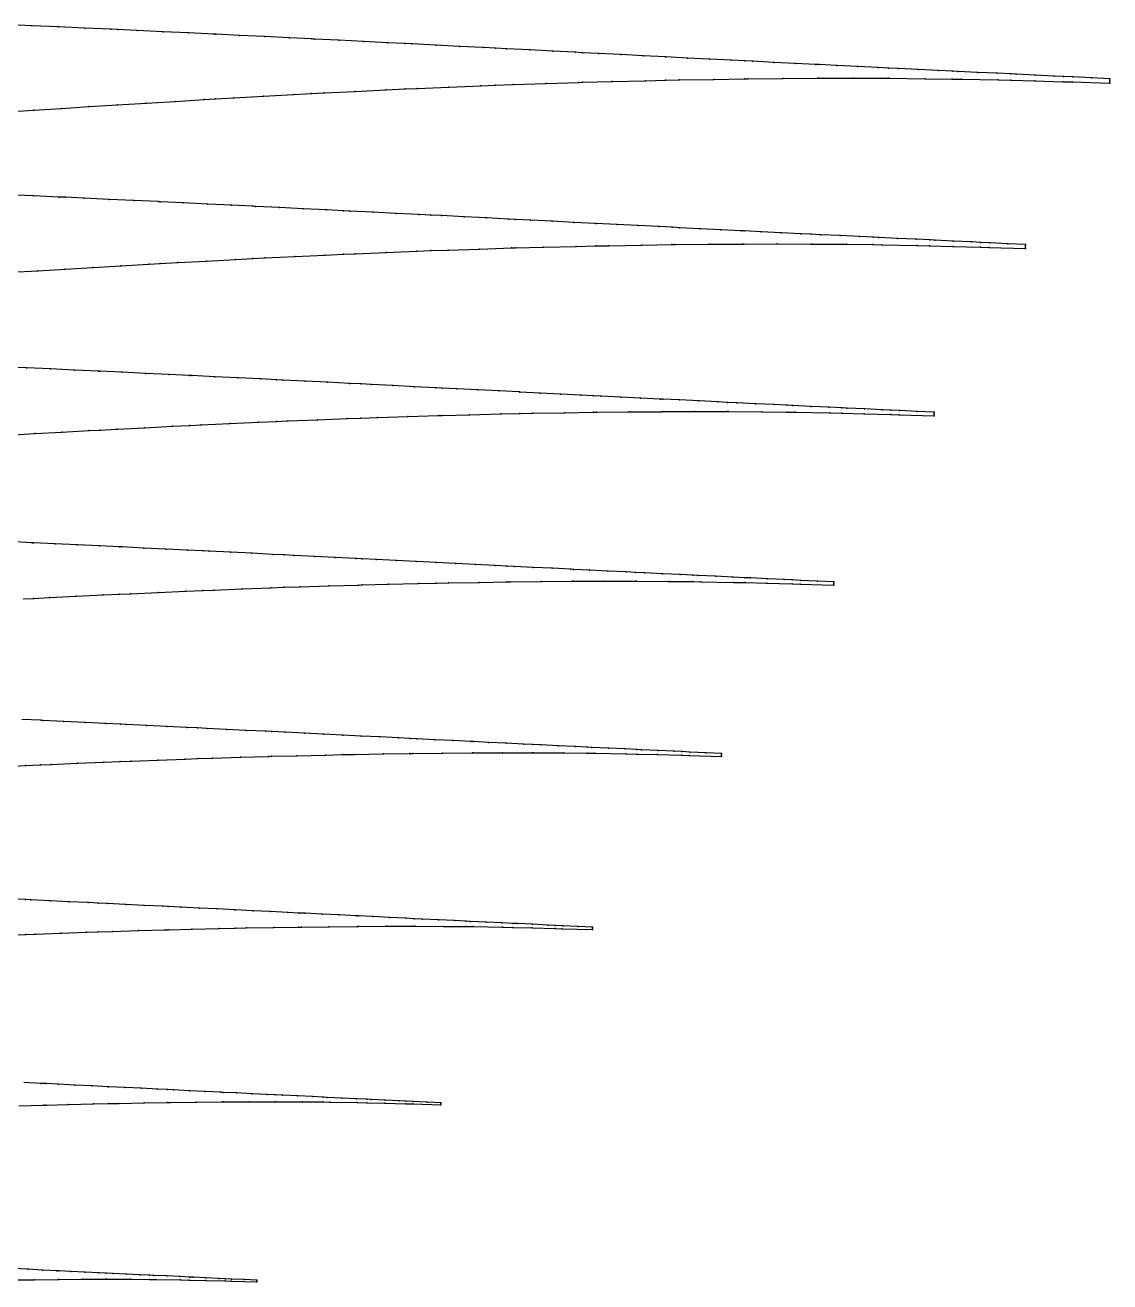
# Model space of a CAD drawing. Extents: x 0 to 4.67, y -4.5 to 1.66.
# Drawn here: x 1.117 to 1.668, y -4.172 to -3.534 of the extents above; entities that cross this region are included whole.
import ezdxf

# ---------------------------------------------------------------- set-up
doc = ezdxf.new("R2010")
doc.units = 0
doc.layers.get('0').update_dxf_attribs({"linetype": 'CONTINUOUS'})

msp = doc.modelspace()

# ---------------------------------------------------------------- linework, layer by layer
at = {"color": 4}
for points in [[(1.11365, -3.5777), (1.12165, -3.57721), (1.13569, -3.57633), (1.14988, -3.57544), (1.16423, -3.57454), (1.16427, -3.57454), (1.17874, -3.57367), (1.19341, -3.57278), (1.20823, -3.57189), (1.21406, -3.57154), (1.22322, -3.57102), (1.23836, -3.57018), (1.25366, -3.56932), (1.26279, -3.56881), (1.26911, -3.5685), (1.28473, -3.56772), (1.3005, -3.56694), (1.31024, -3.56646), (1.31644, -3.56619), (1.33253, -3.56552), (1.34877, -3.56483), (1.35618, -3.56452), (1.36518, -3.56422), (1.38175, -3.56367), (1.39847, -3.56312), (1.40037, -3.56306), (1.41535, -3.56268), (1.43239, -3.56226), (1.44263, -3.56201), (1.44958, -3.56189), (1.46694, -3.5616), (1.48273, -3.56135), (1.48445, -3.56133), (1.50212, -3.56118), (1.51995, -3.56103), (1.52048, -3.56103), (1.53794, -3.56103), (1.55572, -3.56105), (1.55608, -3.56105), (1.57438, -3.56123), (1.58825, -3.5614), (1.59284, -3.56148), (1.61146, -3.56186), (1.61794, -3.56202), (1.63024, -3.56236), (1.64463, -3.56278), (1.64918, -3.56291), (1.66827, -3.56348), (1.66827, -3.56223), (1.66827, -3.56127), (1.65894, -3.56082), (1.64951, -3.56037), (1.64469, -3.56013), (1.64001, -3.55991), (1.63041, -3.55945), (1.62072, -3.55898), (1.618, -3.55885), (1.61095, -3.55851), (1.60108, -3.55804), (1.59113, -3.55756), (1.58831, -3.55742), (1.58109, -3.55707), (1.57097, -3.55658), (1.56075, -3.55608), (1.55577, -3.55583), (1.55045, -3.55557), (1.54005, -3.55506), (1.52957, -3.55454), (1.52054, -3.55409), (1.519, -3.55401), (1.50835, -3.55348), (1.4976, -3.55294), (1.48677, -3.5524), (1.48278, -3.5522), (1.47585, -3.55185), (1.46484, -3.55129), (1.45374, -3.55073), (1.44268, -3.55017), (1.44255, -3.55016), (1.43128, -3.54959), (1.41991, -3.54901), (1.40846, -3.54843), (1.40043, -3.54802), (1.39692, -3.54784), (1.38529, -3.54724), (1.37358, -3.54665), (1.36177, -3.54605), (1.35624, -3.54576), (1.34988, -3.54544), (1.3379, -3.54483), (1.32583, -3.54422), (1.31367, -3.5436), (1.31029, -3.54343), (1.30142, -3.54299), (1.28909, -3.54237), (1.27667, -3.54175), (1.26416, -3.54112), (1.26284, -3.54106), (1.25156, -3.5405), (1.23887, -3.53988), (1.2261, -3.53925), (1.21412, -3.53867), (1.21323, -3.53863), (1.20028, -3.53801), (1.18724, -3.53739), (1.17411, -3.53677), (1.16432, -3.53632), (1.16089, -3.53616), (1.14759, -3.53555), (1.13419, -3.53495), (1.12071, -3.53434), (1.11371, -3.53403)], [(1.11, -3.65959), (1.12373, -3.65876), (1.13762, -3.65793), (1.13766, -3.65793), (1.15166, -3.65712), (1.16586, -3.6563), (1.1802, -3.65546), (1.18584, -3.65514), (1.1947, -3.65466), (1.20936, -3.65387), (1.22416, -3.65308), (1.233, -3.6526), (1.23912, -3.65231), (1.25423, -3.65158), (1.2695, -3.65085), (1.27892, -3.6504), (1.28492, -3.65015), (1.30049, -3.64951), (1.31621, -3.64887), (1.32338, -3.64858), (1.33209, -3.64829), (1.34812, -3.64777), (1.3643, -3.64724), (1.36614, -3.64719), (1.38064, -3.64682), (1.39712, -3.64642), (1.40703, -3.64619), (1.41377, -3.64607), (1.43056, -3.64578), (1.44584, -3.64554), (1.44751, -3.64552), (1.46461, -3.64536), (1.48186, -3.64522), (1.48238, -3.64521), (1.49927, -3.6452), (1.51648, -3.64521), (1.51683, -3.64521), (1.53454, -3.64536), (1.54796, -3.64551), (1.55241, -3.64558), (1.57043, -3.64595), (1.57669, -3.6461), (1.5886, -3.64642), (1.60252, -3.64682), (1.60692, -3.64696), (1.6254, -3.6475), (1.6254, -3.64636), (1.6254, -3.64548), (1.61637, -3.64505), (1.60725, -3.64462), (1.60258, -3.64439), (1.59805, -3.64418), (1.58876, -3.64373), (1.57938, -3.64328), (1.57675, -3.64316), (1.56992, -3.64283), (1.56038, -3.64237), (1.55075, -3.64191), (1.54802, -3.64177), (1.54103, -3.64143), (1.53123, -3.64096), (1.52135, -3.64048), (1.51653, -3.64024), (1.51138, -3.63999), (1.50132, -3.63949), (1.49118, -3.63899), (1.48244, -3.63856), (1.48095, -3.63849), (1.47064, -3.63797), (1.46024, -3.63745), (1.44975, -3.63693), (1.4459, -3.63673), (1.43918, -3.63639), (1.42853, -3.63586), (1.41779, -3.63532), (1.40709, -3.63478), (1.40696, -3.63477), (1.39605, -3.63422), (1.38505, -3.63366), (1.37397, -3.6331), (1.3662, -3.6327), (1.3628, -3.63253), (1.35155, -3.63196), (1.34021, -3.63138), (1.32879, -3.63081), (1.32343, -3.63054), (1.31728, -3.63022), (1.30568, -3.62964), (1.294, -3.62905), (1.28224, -3.62846), (1.27897, -3.6283), (1.27039, -3.62787), (1.25845, -3.62727), (1.24643, -3.62668), (1.23432, -3.62608), (1.23305, -3.62602), (1.22213, -3.62549), (1.20985, -3.62489), (1.19749, -3.62429), (1.1859, -3.62374), (1.18504, -3.6237), (1.17251, -3.62311), (1.15989, -3.62252), (1.14718, -3.62193), (1.13771, -3.62149), (1.13439, -3.62134), (1.12151, -3.62076), (1.10855, -3.62018)], [(1.10879, -3.74228), (1.12229, -3.74154), (1.13598, -3.74078), (1.14981, -3.74001), (1.15525, -3.73971), (1.16379, -3.73926), (1.17792, -3.73853), (1.19219, -3.7378), (1.20071, -3.73736), (1.20662, -3.73708), (1.22119, -3.73641), (1.2359, -3.73572), (1.24498, -3.73531), (1.25077, -3.73507), (1.26578, -3.73448), (1.28094, -3.73388), (1.28785, -3.7336), (1.29625, -3.73333), (1.3117, -3.73284), (1.3273, -3.73234), (1.32908, -3.73229), (1.34305, -3.73194), (1.35895, -3.73156), (1.3685, -3.73133), (1.37499, -3.73122), (1.39119, -3.73094), (1.40592, -3.7307), (1.40753, -3.73068), (1.42401, -3.73052), (1.44065, -3.73038), (1.44115, -3.73037), (1.45743, -3.73034), (1.47402, -3.73034), (1.47436, -3.73034), (1.49144, -3.73047), (1.50438, -3.73061), (1.50866, -3.73067), (1.52603, -3.73102), (1.53207, -3.73116), (1.54355, -3.73147), (1.55698, -3.73185), (1.56122, -3.73198), (1.57903, -3.73249), (1.57903, -3.73147), (1.57903, -3.73068), (1.57032, -3.73026), (1.56153, -3.72984), (1.55703, -3.72963), (1.55266, -3.72942), (1.54371, -3.72899), (1.53467, -3.72856), (1.53213, -3.72844), (1.52555, -3.72812), (1.51635, -3.72768), (1.50706, -3.72724), (1.50443, -3.72711), (1.4977, -3.72678), (1.48825, -3.72633), (1.47872, -3.72586), (1.47407, -3.72564), (1.4691, -3.72539), (1.45941, -3.72492), (1.44963, -3.72444), (1.4412, -3.72402), (1.43977, -3.72395), (1.42982, -3.72345), (1.4198, -3.72295), (1.40969, -3.72245), (1.40597, -3.72227), (1.3995, -3.72194), (1.38923, -3.72142), (1.37887, -3.7209), (1.36856, -3.72039), (1.36843, -3.72038), (1.35791, -3.71985), (1.34731, -3.71931), (1.33663, -3.71877), (1.32913, -3.7184), (1.32586, -3.71823), (1.31501, -3.71768), (1.30408, -3.71713), (1.29307, -3.71658), (1.2879, -3.71632), (1.28197, -3.71602), (1.27079, -3.71546), (1.25953, -3.7149), (1.24819, -3.71433), (1.24504, -3.71418), (1.23676, -3.71377), (1.22525, -3.7132), (1.21366, -3.71263), (1.20199, -3.71206), (1.20076, -3.712), (1.19024, -3.71149), (1.1784, -3.71093), (1.16648, -3.71036), (1.1553, -3.70983), (1.15448, -3.70979), (1.14239, -3.70923), (1.13022, -3.70867), (1.11798, -3.70811), (1.10885, -3.70769)], [(1.11631, -3.82553), (1.12153, -3.82525), (1.12972, -3.82484), (1.14327, -3.82417), (1.15697, -3.82349), (1.16514, -3.82309), (1.1708, -3.82284), (1.18478, -3.82221), (1.1989, -3.82158), (1.20761, -3.82119), (1.21316, -3.82098), (1.22756, -3.82042), (1.2421, -3.81986), (1.24873, -3.81961), (1.25679, -3.81935), (1.27161, -3.81889), (1.28658, -3.81843), (1.28828, -3.81837), (1.30169, -3.81805), (1.31694, -3.81768), (1.3261, -3.81747), (1.33233, -3.81735), (1.34786, -3.81709), (1.36199, -3.81686), (1.36354, -3.81684), (1.37935, -3.81668), (1.39531, -3.81653), (1.39579, -3.81653), (1.41141, -3.81648), (1.42732, -3.81647), (1.42765, -3.81647), (1.44403, -3.81658), (1.45645, -3.8167), (1.46055, -3.81676), (1.47722, -3.81708), (1.48301, -3.81721), (1.49403, -3.8175), (1.5069, -3.81787), (1.51097, -3.81799), (1.52806, -3.81848), (1.52806, -3.81757), (1.52806, -3.81686), (1.51971, -3.81646), (1.51128, -3.81606), (1.50695, -3.81586), (1.50277, -3.81566), (1.49417, -3.81525), (1.4855, -3.81484), (1.48307, -3.81472), (1.47676, -3.81442), (1.46793, -3.814), (1.45902, -3.81357), (1.4565, -3.81345), (1.45004, -3.81314), (1.44097, -3.8127), (1.43183, -3.81226), (1.42737, -3.81204), (1.42261, -3.81181), (1.4133, -3.81135), (1.40392, -3.81089), (1.39584, -3.81049), (1.39446, -3.81043), (1.38493, -3.80995), (1.37531, -3.80948), (1.36561, -3.80899), (1.36204, -3.80882), (1.35584, -3.80851), (1.34598, -3.80801), (1.33605, -3.80751), (1.32615, -3.80702), (1.32603, -3.80701), (1.31594, -3.80651), (1.30577, -3.806), (1.29552, -3.80548), (1.28833, -3.80512), (1.28519, -3.80496), (1.27479, -3.80444), (1.2643, -3.80392), (1.25373, -3.80339), (1.24878, -3.80314), (1.24309, -3.80286), (1.23237, -3.80233), (1.22156, -3.80179), (1.21068, -3.80125), (1.20766, -3.80111), (1.19972, -3.80072), (1.18868, -3.80018), (1.17756, -3.79964), (1.16636, -3.7991), (1.16519, -3.79904), (1.15509, -3.79856), (1.14373, -3.79802), (1.1323, -3.79748), (1.12158, -3.79698), (1.12078, -3.79694), (1.10919, -3.79641)], [(1.10434, -3.91079), (1.11739, -3.91017), (1.12517, -3.90981), (1.13057, -3.90957), (1.14388, -3.909), (1.15734, -3.90842), (1.16563, -3.90807), (1.17092, -3.90787), (1.18464, -3.90735), (1.1985, -3.90684), (1.20481, -3.90661), (1.21249, -3.90637), (1.22661, -3.90593), (1.24087, -3.9055), (1.24249, -3.90546), (1.25527, -3.90514), (1.2698, -3.9048), (1.27853, -3.9046), (1.28446, -3.90449), (1.29926, -3.90423), (1.31272, -3.90401), (1.31419, -3.904), (1.32926, -3.90383), (1.34446, -3.90369), (1.34492, -3.90368), (1.3598, -3.90363), (1.37497, -3.90361), (1.37528, -3.90361), (1.39088, -3.90369), (1.40271, -3.9038), (1.40663, -3.90386), (1.4225, -3.90415), (1.42802, -3.90428), (1.43852, -3.90455), (1.45078, -3.90489), (1.45466, -3.90501), (1.47094, -3.90547), (1.47094, -3.90467), (1.47094, -3.90404), (1.46298, -3.90366), (1.45495, -3.90328), (1.45083, -3.90309), (1.44684, -3.9029), (1.43866, -3.90251), (1.4304, -3.90212), (1.42807, -3.90201), (1.42206, -3.90172), (1.41365, -3.90132), (1.40517, -3.90092), (1.40276, -3.9008), (1.39661, -3.90051), (1.38797, -3.90009), (1.37926, -3.89967), (1.37501, -3.89947), (1.37047, -3.89924), (1.36161, -3.89881), (1.35267, -3.89838), (1.34497, -3.898), (1.34366, -3.89793), (1.33457, -3.89748), (1.32541, -3.89703), (1.31617, -3.89657), (1.31277, -3.89641), (1.30686, -3.89611), (1.29747, -3.89564), (1.288, -3.89517), (1.27858, -3.8947), (1.27846, -3.8947), (1.26885, -3.89422), (1.25916, -3.89373), (1.24939, -3.89325), (1.24254, -3.8929), (1.23955, -3.89276), (1.22964, -3.89226), (1.21965, -3.89176), (1.20958, -3.89127), (1.20486, -3.89103), (1.19944, -3.89076), (1.18922, -3.89026), (1.17893, -3.88975), (1.16856, -3.88925), (1.16568, -3.88911), (1.15812, -3.88874), (1.1476, -3.88823), (1.13701, -3.88772), (1.12634, -3.88721), (1.12522, -3.88716), (1.1156, -3.88671)], [(1.10959, -3.99625), (1.11742, -3.99593), (1.12241, -3.99574), (1.13535, -3.99527), (1.14842, -3.9948), (1.15438, -3.99459), (1.16162, -3.99437), (1.17495, -3.99397), (1.1884, -3.99358), (1.18993, -3.99353), (1.20198, -3.99324), (1.21569, -3.99292), (1.22393, -3.99273), (1.22953, -3.99263), (1.24349, -3.99238), (1.25619, -3.99217), (1.25758, -3.99216), (1.2718, -3.992), (1.28614, -3.99185), (1.28657, -3.99185), (1.30061, -3.99179), (1.31492, -3.99175), (1.31521, -3.99176), (1.32994, -3.99182), (1.3411, -3.99192), (1.34479, -3.99196), (1.35977, -3.99223), (1.36498, -3.99235), (1.37488, -3.9926), (1.38645, -3.99293), (1.39011, -3.99303), (1.40547, -3.99346), (1.40547, -3.99277), (1.40547, -3.99222), (1.39796, -3.99187), (1.39038, -3.99151), (1.3865, -3.99133), (1.38273, -3.99115), (1.37501, -3.99079), (1.36722, -3.99042), (1.36503, -3.99032), (1.35935, -3.99005), (1.35142, -3.98967), (1.34341, -3.98929), (1.34114, -3.98918), (1.33534, -3.9889), (1.32719, -3.98851), (1.31897, -3.98812), (1.31496, -3.98793), (1.31068, -3.98772), (1.30232, -3.98731), (1.29389, -3.9869), (1.28662, -3.98655), (1.28538, -3.98649), (1.27681, -3.98606), (1.26816, -3.98564), (1.25945, -3.98521), (1.25624, -3.98505), (1.25066, -3.98477), (1.2418, -3.98433), (1.23287, -3.98389), (1.22398, -3.98345), (1.22387, -3.98345), (1.2148, -3.983), (1.20566, -3.98254), (1.19644, -3.98209), (1.18998, -3.98177), (1.18716, -3.98163), (1.1778, -3.98116), (1.16838, -3.9807), (1.15888, -3.98023), (1.15443, -3.98001), (1.14931, -3.97976), (1.13967, -3.97929), (1.12996, -3.97882), (1.12018, -3.97834), (1.11746, -3.97821), (1.11033, -3.97787)], [(1.11405, -4.08299), (1.12656, -4.08263), (1.12798, -4.08259), (1.13919, -4.08232), (1.15194, -4.08203), (1.1596, -4.08186), (1.1648, -4.08176), (1.17779, -4.08153), (1.1896, -4.08134), (1.19089, -4.08132), (1.20411, -4.08116), (1.21745, -4.08102), (1.21785, -4.08102), (1.23091, -4.08095), (1.24421, -4.08091), (1.24448, -4.08091), (1.25818, -4.08096), (1.26856, -4.08104), (1.27199, -4.08108), (1.28592, -4.08132), (1.29077, -4.08143), (1.29997, -4.08166), (1.31074, -4.08196), (1.31414, -4.08206), (1.32842, -4.08245), (1.32842, -4.08187), (1.32842, -4.0814), (1.32144, -4.08107), (1.31439, -4.08075), (1.31078, -4.08058), (1.30728, -4.08041), (1.3001, -4.08008), (1.29285, -4.07974), (1.29081, -4.07964), (1.28554, -4.07939), (1.27816, -4.07904), (1.27071, -4.07869), (1.2686, -4.07859), (1.2632, -4.07833), (1.25562, -4.07797), (1.24798, -4.0776), (1.24426, -4.07742), (1.24027, -4.07723), (1.23249, -4.07686), (1.22465, -4.07648), (1.21789, -4.07615), (1.21674, -4.07609), (1.20877, -4.0757), (1.20073, -4.07531), (1.19262, -4.07491), (1.18964, -4.07476), (1.18445, -4.07451), (1.17622, -4.0741), (1.16791, -4.07369), (1.15964, -4.07329), (1.15954, -4.07328), (1.15111, -4.07286), (1.1426, -4.07244), (1.13404, -4.07202), (1.12802, -4.07173), (1.1254, -4.0716), (1.1167, -4.07117)], [(1.10986, -4.17146), (1.12188, -4.17132), (1.13401, -4.17118), (1.13437, -4.17118), (1.14625, -4.17111), (1.15834, -4.17106), (1.15859, -4.17106), (1.17104, -4.17109), (1.18047, -4.17116), (1.1836, -4.17119), (1.19626, -4.1714), (1.20067, -4.1715), (1.20904, -4.17171), (1.21882, -4.17198), (1.22192, -4.17206), (1.2349, -4.17242), (1.2349, -4.17194), (1.2349, -4.17156), (1.22856, -4.17126), (1.22215, -4.17097), (1.21886, -4.17081), (1.21568, -4.17066), (1.20915, -4.17036), (1.20256, -4.17005), (1.20071, -4.16997), (1.19591, -4.16974), (1.1892, -4.16943), (1.18243, -4.16911), (1.18051, -4.16902), (1.1756, -4.16878), (1.16871, -4.16846), (1.16177, -4.16812), (1.15838, -4.16796), (1.15476, -4.16779), (1.14769, -4.16745), (1.14056, -4.1671), (1.13441, -4.16681), (1.13337, -4.16676), (1.12612, -4.1664), (1.11881, -4.16605), (1.11144, -4.16569)]]:
    msp.add_lwpolyline(points, dxfattribs=at)
at = {"color": 2}
for p in [(1.12071, -3.53434, 62.6191), (1.13419, -3.53495, 62.6191), (1.14759, -3.53555, 62.6191), (1.16089, -3.53616, 62.6191), (1.16432, -3.53632, 62.6191), (1.17411, -3.53677, 62.6191), (1.18724, -3.53739, 62.6191), (1.20028, -3.53801, 62.6191), (1.21323, -3.53863, 62.6191), (1.21412, -3.53867, 62.6191), (1.2261, -3.53925, 62.6191), (1.23887, -3.53988, 62.6191), (1.25156, -3.5405, 62.6191), (1.26284, -3.54106, 62.6191), (1.26416, -3.54112, 62.6191), (1.27667, -3.54175, 62.6191), (1.28909, -3.54237, 62.6191), (1.30142, -3.54299, 62.6191), (1.31029, -3.54343, 62.6191), (1.31367, -3.5436, 62.6191), (1.32583, -3.54422, 62.6191), (1.3379, -3.54483, 62.6191), (1.34988, -3.54544, 62.6191), (1.35624, -3.54576, 62.6191), (1.36177, -3.54605, 62.6191), (1.37358, -3.54665, 62.6191), (1.38529, -3.54724, 62.6191), (1.39692, -3.54784, 62.6191), (1.40043, -3.54802, 62.6191), (1.40846, -3.54843, 62.6191), (1.41991, -3.54901, 62.6191), (1.43128, -3.54959, 62.6191), (1.44255, -3.55016, 62.6191), (1.44268, -3.55017, 62.6191), (1.45374, -3.55073, 62.6191), (1.46484, -3.55129, 62.6191), (1.47585, -3.55185, 62.6191), (1.48278, -3.5522, 62.6191), (1.48677, -3.5524, 62.6191), (1.4976, -3.55294, 62.6191), (1.50835, -3.55348, 62.6191), (1.519, -3.55401, 62.6191), (1.52054, -3.55409, 62.6191), (1.52957, -3.55454, 62.6191), (1.54005, -3.55506, 62.6191), (1.55045, -3.55557, 62.6191), (1.55577, -3.55583, 62.6191), (1.44263, -3.56201, 62.6191), (1.44958, -3.56189, 62.6191), (1.46694, -3.5616, 62.6191), (1.48273, -3.56135, 62.6191), (1.48445, -3.56133, 62.6191), (1.50212, -3.56118, 62.6191), (1.51995, -3.56103, 62.6191), (1.52048, -3.56103, 62.6191), (1.53794, -3.56103, 62.6191), (1.55572, -3.56105, 62.6191), (1.55608, -3.56105, 62.6191), (1.56075, -3.55608, 62.6191), (1.57097, -3.55658, 62.6191), (1.57438, -3.56123, 62.6191), (1.58109, -3.55707, 62.6191), (1.58825, -3.5614, 62.6191), (1.58831, -3.55742, 62.6191), (1.59113, -3.55756, 62.6191), (1.59284, -3.56148, 62.6191), (1.60108, -3.55804, 62.6191), (1.61095, -3.55851, 62.6191), (1.61146, -3.56186, 62.6191), (1.61794, -3.56202, 62.6191), (1.618, -3.55885, 62.6191), (1.62072, -3.55898, 62.6191), (1.63041, -3.55945, 62.6191), (1.64001, -3.55991, 62.6191), (1.64469, -3.56013, 62.6191), (1.64951, -3.56037, 62.6191), (1.65894, -3.56082, 62.6191), (1.66827, -3.56127, 62.6191), (1.26911, -3.5685, 62.6191), (1.28473, -3.56772, 62.6191), (1.3005, -3.56694, 62.6191), (1.31024, -3.56646, 62.6191), (1.31644, -3.56619, 62.6191), (1.33253, -3.56552, 62.6191), (1.34877, -3.56483, 62.6191), (1.35618, -3.56452, 62.6191), (1.36518, -3.56422, 62.6191), (1.38175, -3.56367, 62.6191), (1.39847, -3.56312, 62.6191), (1.40037, -3.56306, 62.6191), (1.41535, -3.56268, 62.6191), (1.43239, -3.56226, 62.6191), (1.63024, -3.56236, 62.6191), (1.64463, -3.56278, 62.6191), (1.64918, -3.56291, 62.6191), (1.66827, -3.56223, 62.6191), (1.66827, -3.56348, 62.6191), (1.16423, -3.57454, 62.6191), (1.16427, -3.57454, 62.6191), (1.17874, -3.57367, 62.6191), (1.19341, -3.57278, 62.6191), (1.20823, -3.57189, 62.6191), (1.21406, -3.57154, 62.6191), (1.22322, -3.57102, 62.6191), (1.23836, -3.57018, 62.6191), (1.25366, -3.56932, 62.6191), (1.26279, -3.56881, 62.6191), (1.12165, -3.57721, 62.6191), (1.13569, -3.57633, 62.6191), (1.14988, -3.57544, 62.6191), (1.12151, -3.62076, 64.0554), (1.13439, -3.62134, 64.0554), (1.13771, -3.62149, 64.0554), (1.14718, -3.62193, 64.0554), (1.15989, -3.62252, 64.0554), (1.17251, -3.62311, 64.0554), (1.18504, -3.6237, 64.0554), (1.1859, -3.62374, 64.0554), (1.19749, -3.62429, 64.0554), (1.20985, -3.62489, 64.0554), (1.22213, -3.62549, 64.0554), (1.23305, -3.62602, 64.0554), (1.23432, -3.62608, 64.0554), (1.24643, -3.62668, 64.0554), (1.25845, -3.62727, 64.0554), (1.27039, -3.62787, 64.0554), (1.27897, -3.6283, 64.0554), (1.28224, -3.62846, 64.0554), (1.294, -3.62905, 64.0554), (1.30568, -3.62964, 64.0554), (1.31728, -3.63022, 64.0554), (1.32343, -3.63054, 64.0554), (1.32879, -3.63081, 64.0554), (1.34021, -3.63138, 64.0554), (1.35155, -3.63196, 64.0554), (1.3628, -3.63253, 64.0554), (1.3662, -3.6327, 64.0554), (1.37397, -3.6331, 64.0554), (1.38505, -3.63366, 64.0554), (1.39605, -3.63422, 64.0554), (1.40696, -3.63477, 64.0554), (1.40709, -3.63478, 64.0554), (1.41779, -3.63532, 64.0554), (1.42853, -3.63586, 64.0554), (1.43918, -3.63639, 64.0554), (1.4459, -3.63673, 64.0554), (1.44975, -3.63693, 64.0554), (1.46024, -3.63745, 64.0554), (1.47064, -3.63797, 64.0554), (1.48095, -3.63849, 64.0554), (1.48244, -3.63856, 64.0554), (1.49118, -3.63899, 64.0554), (1.49927, -3.6452, 64.0554), (1.50132, -3.63949, 64.0554), (1.51138, -3.63999, 64.0554), (1.51653, -3.64024, 64.0554), (1.52135, -3.64048, 64.0554), (1.53123, -3.64096, 64.0554), (1.54103, -3.64143, 64.0554), (1.54802, -3.64177, 64.0554), (1.55075, -3.64191, 64.0554), (1.56038, -3.64237, 64.0554), (1.56992, -3.64283, 64.0554), (1.57675, -3.64316, 64.0554), (1.57938, -3.64328, 64.0554), (1.58876, -3.64373, 64.0554), (1.59805, -3.64418, 64.0554), (1.60258, -3.64439, 64.0554), (1.60725, -3.64462, 64.0554), (1.61637, -3.64505, 64.0554), (1.25423, -3.65158, 64.0554), (1.2695, -3.65085, 64.0554), (1.27892, -3.6504, 64.0554), (1.28492, -3.65015, 64.0554), (1.30049, -3.64951, 64.0554), (1.31621, -3.64887, 64.0554), (1.32338, -3.64858, 64.0554), (1.33209, -3.64829, 64.0554), (1.34812, -3.64777, 64.0554), (1.3643, -3.64724, 64.0554), (1.36614, -3.64719, 64.0554), (1.38064, -3.64682, 64.0554), (1.39712, -3.64642, 64.0554), (1.40703, -3.64619, 64.0554), (1.41377, -3.64607, 64.0554), (1.43056, -3.64578, 64.0554), (1.44584, -3.64554, 64.0554), (1.44751, -3.64552, 64.0554), (1.46461, -3.64536, 64.0554), (1.48186, -3.64522, 64.0554), (1.48238, -3.64521, 64.0554), (1.51648, -3.64521, 64.0554), (1.51683, -3.64521, 64.0554), (1.53454, -3.64536, 64.0554), (1.54796, -3.64551, 64.0554), (1.55241, -3.64558, 64.0554), (1.57043, -3.64595, 64.0554), (1.57669, -3.6461, 64.0554), (1.5886, -3.64642, 64.0554), (1.60252, -3.64682, 64.0554), (1.60692, -3.64696, 64.0554), (1.6254, -3.64548, 64.0554), (1.6254, -3.64636, 64.0554), (1.6254, -3.6475, 64.0554), (1.13762, -3.65793, 64.0554), (1.13766, -3.65793, 64.0554), (1.15166, -3.65712, 64.0554), (1.16586, -3.6563, 64.0554), (1.1802, -3.65546, 64.0554), (1.18584, -3.65514, 64.0554), (1.1947, -3.65466, 64.0554), (1.20936, -3.65387, 64.0554), (1.22416, -3.65308, 64.0554), (1.233, -3.6526, 64.0554), (1.23912, -3.65231, 64.0554), (1.12373, -3.65876, 64.0554), (1.11798, -3.70811, 65.5079), (1.13022, -3.70867, 65.5079), (1.14239, -3.70923, 65.5079), (1.15448, -3.70979, 65.5079), (1.1553, -3.70983, 65.5079), (1.16648, -3.71036, 65.5079), (1.1784, -3.71093, 65.5079), (1.19024, -3.71149, 65.5079), (1.20076, -3.712, 65.5079), (1.20199, -3.71206, 65.5079), (1.21366, -3.71263, 65.5079), (1.22525, -3.7132, 65.5079), (1.23676, -3.71377, 65.5079), (1.24504, -3.71418, 65.5079), (1.24819, -3.71433, 65.5079), (1.25953, -3.7149, 65.5079), (1.27079, -3.71546, 65.5079), (1.28197, -3.71602, 65.5079), (1.2879, -3.71632, 65.5079), (1.29307, -3.71658, 65.5079), (1.30408, -3.71713, 65.5079), (1.31501, -3.71768, 65.5079), (1.32586, -3.71823, 65.5079), (1.32913, -3.7184, 65.5079), (1.33663, -3.71877, 65.5079), (1.34731, -3.71931, 65.5079), (1.35791, -3.71985, 65.5079), (1.36843, -3.72038, 65.5079), (1.36856, -3.72039, 65.5079), (1.37887, -3.7209, 65.5079), (1.38923, -3.72142, 65.5079), (1.3995, -3.72194, 65.5079), (1.40597, -3.72227, 65.5079), (1.40969, -3.72245, 65.5079), (1.4198, -3.72295, 65.5079), (1.42982, -3.72345, 65.5079), (1.43977, -3.72395, 65.5079), (1.4412, -3.72402, 65.5079), (1.44963, -3.72444, 65.5079), (1.45941, -3.72492, 65.5079), (1.4691, -3.72539, 65.5079), (1.47407, -3.72564, 65.5079), (1.47872, -3.72586, 65.5079), (1.48825, -3.72633, 65.5079), (1.4977, -3.72678, 65.5079), (1.50443, -3.72711, 65.5079), (1.50706, -3.72724, 65.5079), (1.51635, -3.72768, 65.5079), (1.52555, -3.72812, 65.5079), (1.26578, -3.73448, 65.5079), (1.28094, -3.73388, 65.5079), (1.28785, -3.7336, 65.5079), (1.29625, -3.73333, 65.5079), (1.3117, -3.73284, 65.5079), (1.3273, -3.73234, 65.5079), (1.32908, -3.73229, 65.5079), (1.34305, -3.73194, 65.5079), (1.35895, -3.73156, 65.5079), (1.3685, -3.73133, 65.5079), (1.37499, -3.73122, 65.5079), (1.39119, -3.73094, 65.5079), (1.40592, -3.7307, 65.5079), (1.40753, -3.73068, 65.5079), (1.42401, -3.73052, 65.5079), (1.44065, -3.73038, 65.5079), (1.44115, -3.73037, 65.5079), (1.45743, -3.73034, 65.5079), (1.47402, -3.73034, 65.5079), (1.47436, -3.73034, 65.5079), (1.49144, -3.73047, 65.5079), (1.50438, -3.73061, 65.5079), (1.50866, -3.73067, 65.5079), (1.52603, -3.73102, 65.5079), (1.53207, -3.73116, 65.5079), (1.53213, -3.72844, 65.5079), (1.53467, -3.72856, 65.5079), (1.54355, -3.73147, 65.5079), (1.54371, -3.72899, 65.5079), (1.55266, -3.72942, 65.5079), (1.55698, -3.73185, 65.5079), (1.55703, -3.72963, 65.5079), (1.56122, -3.73198, 65.5079), (1.56153, -3.72984, 65.5079), (1.57032, -3.73026, 65.5079), (1.57903, -3.73068, 65.5079), (1.57903, -3.73147, 65.5079), (1.57903, -3.73249, 65.5079), (1.13598, -3.74078, 65.5079), (1.14981, -3.74001, 65.5079), (1.15525, -3.73971, 65.5079), (1.16379, -3.73926, 65.5079), (1.17792, -3.73853, 65.5079), (1.19219, -3.7378, 65.5079), (1.20071, -3.73736, 65.5079), (1.20662, -3.73708, 65.5079), (1.22119, -3.73641, 65.5079), (1.2359, -3.73572, 65.5079), (1.24498, -3.73531, 65.5079), (1.25077, -3.73507, 65.5079), (1.12229, -3.74154, 65.5079), (1.12078, -3.79694, 66.9768), (1.12158, -3.79698, 66.9768), (1.1323, -3.79748, 66.9768), (1.14373, -3.79802, 66.9768), (1.15509, -3.79856, 66.9768), (1.16519, -3.79904, 66.9768), (1.16636, -3.7991, 66.9768), (1.17756, -3.79964, 66.9768), (1.18868, -3.80018, 66.9768), (1.19972, -3.80072, 66.9768), (1.20766, -3.80111, 66.9768), (1.21068, -3.80125, 66.9768), (1.22156, -3.80179, 66.9768), (1.23237, -3.80233, 66.9768), (1.24309, -3.80286, 66.9768), (1.24878, -3.80314, 66.9768), (1.25373, -3.80339, 66.9768), (1.2643, -3.80392, 66.9768), (1.27479, -3.80444, 66.9768), (1.28519, -3.80496, 66.9768), (1.28833, -3.80512, 66.9768), (1.29552, -3.80548, 66.9768), (1.30577, -3.806, 66.9768), (1.31594, -3.80651, 66.9768), (1.32603, -3.80701, 66.9768), (1.32615, -3.80702, 66.9768), (1.33605, -3.80751, 66.9768), (1.34598, -3.80801, 66.9768), (1.35584, -3.80851, 66.9768), (1.36204, -3.80882, 66.9768), (1.36561, -3.80899, 66.9768), (1.37531, -3.80948, 66.9768), (1.38493, -3.80995, 66.9768), (1.39446, -3.81043, 66.9768), (1.39584, -3.81049, 66.9768), (1.40392, -3.81089, 66.9768), (1.3261, -3.81747, 66.9768), (1.33233, -3.81735, 66.9768), (1.34786, -3.81709, 66.9768), (1.36199, -3.81686, 66.9768), (1.36354, -3.81684, 66.9768), (1.37935, -3.81668, 66.9768), (1.39531, -3.81653, 66.9768), (1.39579, -3.81653, 66.9768), (1.41141, -3.81648, 66.9768), (1.4133, -3.81135, 66.9768), (1.42261, -3.81181, 66.9768), (1.42732, -3.81647, 66.9768), (1.42737, -3.81204, 66.9768), (1.42765, -3.81647, 66.9768), (1.43183, -3.81226, 66.9768), (1.44097, -3.8127, 66.9768), (1.44403, -3.81658, 66.9768), (1.45004, -3.81314, 66.9768), (1.45645, -3.8167, 66.9768), (1.4565, -3.81345, 66.9768), (1.45902, -3.81357, 66.9768), (1.46055, -3.81676, 66.9768), (1.46793, -3.814, 66.9768), (1.47676, -3.81442, 66.9768), (1.47722, -3.81708, 66.9768), (1.48301, -3.81721, 66.9768), (1.48307, -3.81472, 66.9768), (1.4855, -3.81484, 66.9768), (1.49403, -3.8175, 66.9768), (1.49417, -3.81525, 66.9768), (1.50277, -3.81566, 66.9768), (1.50695, -3.81586, 66.9768), (1.51128, -3.81606, 66.9768), (1.51971, -3.81646, 66.9768), (1.52806, -3.81686, 66.9768), (1.52806, -3.81757, 66.9768), (1.15697, -3.82349, 66.9768), (1.16514, -3.82309, 66.9768), (1.1708, -3.82284, 66.9768), (1.18478, -3.82221, 66.9768), (1.1989, -3.82158, 66.9768), (1.20761, -3.82119, 66.9768), (1.21316, -3.82098, 66.9768), (1.22756, -3.82042, 66.9768), (1.2421, -3.81986, 66.9768), (1.24873, -3.81961, 66.9768), (1.25679, -3.81935, 66.9768), (1.27161, -3.81889, 66.9768), (1.28658, -3.81843, 66.9768), (1.28828, -3.81837, 66.9768), (1.30169, -3.81805, 66.9768), (1.31694, -3.81768, 66.9768), (1.5069, -3.81787, 66.9768), (1.51097, -3.81799, 66.9768), (1.52806, -3.81848, 66.9768), (1.12153, -3.82525, 66.9768), (1.12972, -3.82484, 66.9768), (1.14327, -3.82417, 66.9768), (1.12522, -3.88716, 68.4619), (1.12634, -3.88721, 68.4619), (1.13701, -3.88772, 68.4619), (1.1476, -3.88823, 68.4619), (1.15812, -3.88874, 68.4619), (1.16568, -3.88911, 68.4619), (1.16856, -3.88925, 68.4619), (1.17893, -3.88975, 68.4619), (1.18922, -3.89026, 68.4619), (1.19944, -3.89076, 68.4619), (1.20486, -3.89103, 68.4619), (1.20958, -3.89127, 68.4619), (1.21965, -3.89176, 68.4619), (1.22964, -3.89226, 68.4619), (1.23955, -3.89276, 68.4619), (1.24254, -3.8929, 68.4619), (1.24939, -3.89325, 68.4619), (1.25916, -3.89373, 68.4619), (1.26885, -3.89422, 68.4619), (1.27846, -3.8947, 68.4619), (1.27858, -3.8947, 68.4619), (1.288, -3.89517, 68.4619), (1.29747, -3.89564, 68.4619), (1.30686, -3.89611, 68.4619), (1.31277, -3.89641, 68.4619), (1.31617, -3.89657, 68.4619), (1.32541, -3.89703, 68.4619), (1.33457, -3.89748, 68.4619), (1.34366, -3.89793, 68.4619), (1.34497, -3.898, 68.4619), (1.35267, -3.89838, 68.4619), (1.36161, -3.89881, 68.4619), (1.37047, -3.89924, 68.4619), (1.37501, -3.89947, 68.4619), (1.37926, -3.89967, 68.4619), (1.38797, -3.90009, 68.4619), (1.39661, -3.90051, 68.4619), (1.1985, -3.90684, 68.4619), (1.20481, -3.90661, 68.4619), (1.21249, -3.90637, 68.4619), (1.22661, -3.90593, 68.4619), (1.24087, -3.9055, 68.4619), (1.24249, -3.90546, 68.4619), (1.25527, -3.90514, 68.4619), (1.2698, -3.9048, 68.4619), (1.27853, -3.9046, 68.4619), (1.28446, -3.90449, 68.4619), (1.29926, -3.90423, 68.4619), (1.31272, -3.90401, 68.4619), (1.31419, -3.904, 68.4619), (1.32926, -3.90383, 68.4619), (1.34446, -3.90369, 68.4619), (1.34492, -3.90368, 68.4619), (1.3598, -3.90363, 68.4619), (1.37497, -3.90361, 68.4619), (1.37528, -3.90361, 68.4619), (1.39088, -3.90369, 68.4619), (1.40271, -3.9038, 68.4619), (1.40276, -3.9008, 68.4619), (1.40517, -3.90092, 68.4619), (1.40663, -3.90386, 68.4619), (1.41365, -3.90132, 68.4619), (1.42206, -3.90172, 68.4619), (1.4225, -3.90415, 68.4619), (1.42802, -3.90428, 68.4619), (1.42807, -3.90201, 68.4619), (1.4304, -3.90212, 68.4619), (1.43852, -3.90455, 68.4619), (1.43866, -3.90251, 68.4619), (1.44684, -3.9029, 68.4619), (1.45078, -3.90489, 68.4619), (1.45083, -3.90309, 68.4619), (1.45466, -3.90501, 68.4619), (1.45495, -3.90328, 68.4619), (1.46298, -3.90366, 68.4619), (1.47094, -3.90404, 68.4619), (1.47094, -3.90467, 68.4619), (1.47094, -3.90547, 68.4619), (1.11739, -3.91017, 68.4619), (1.12517, -3.90981, 68.4619), (1.13057, -3.90957, 68.4619), (1.14388, -3.909, 68.4619), (1.15734, -3.90842, 68.4619), (1.16563, -3.90807, 68.4619), (1.17092, -3.90787, 68.4619), (1.18464, -3.90735, 68.4619), (1.11746, -3.97821, 69.9633), (1.12018, -3.97834, 69.9633), (1.12996, -3.97882, 69.9633), (1.13967, -3.97929, 69.9633), (1.14931, -3.97976, 69.9633), (1.15443, -3.98001, 69.9633), (1.15888, -3.98023, 69.9633), (1.16838, -3.9807, 69.9633), (1.1778, -3.98116, 69.9633), (1.18716, -3.98163, 69.9633), (1.18998, -3.98177, 69.9633), (1.19644, -3.98209, 69.9633), (1.20566, -3.98254, 69.9633), (1.2148, -3.983, 69.9633), (1.22387, -3.98345, 69.9633), (1.22398, -3.98345, 69.9633), (1.23287, -3.98389, 69.9633), (1.2418, -3.98433, 69.9633), (1.25066, -3.98477, 69.9633), (1.25624, -3.98505, 69.9633), (1.25945, -3.98521, 69.9633), (1.26816, -3.98564, 69.9633), (1.27681, -3.98606, 69.9633), (1.28538, -3.98649, 69.9633), (1.28662, -3.98655, 69.9633), (1.29389, -3.9869, 69.9633), (1.30232, -3.98731, 69.9633), (1.31068, -3.98772, 69.9633), (1.31496, -3.98793, 69.9633), (1.31897, -3.98812, 69.9633), (1.32719, -3.98851, 69.9633), (1.33534, -3.9889, 69.9633), (1.34114, -3.98918, 69.9633), (1.34341, -3.98929, 69.9633), (1.35142, -3.98967, 69.9633), (1.11742, -3.99593, 69.9633), (1.12241, -3.99574, 69.9633), (1.13535, -3.99527, 69.9633), (1.14842, -3.9948, 69.9633), (1.15438, -3.99459, 69.9633), (1.16162, -3.99437, 69.9633), (1.17495, -3.99397, 69.9633), (1.1884, -3.99358, 69.9633), (1.18993, -3.99353, 69.9633), (1.20198, -3.99324, 69.9633), (1.21569, -3.99292, 69.9633), (1.22393, -3.99273, 69.9633), (1.22953, -3.99263, 69.9633), (1.24349, -3.99238, 69.9633), (1.25619, -3.99217, 69.9633), (1.25758, -3.99216, 69.9633), (1.2718, -3.992, 69.9633), (1.28614, -3.99185, 69.9633), (1.28657, -3.99185, 69.9633), (1.30061, -3.99179, 69.9633), (1.31492, -3.99175, 69.9633), (1.31521, -3.99176, 69.9633), (1.32994, -3.99182, 69.9633), (1.3411, -3.99192, 69.9633), (1.34479, -3.99196, 69.9633), (1.35935, -3.99005, 69.9633), (1.35977, -3.99223, 69.9633), (1.36498, -3.99235, 69.9633), (1.36503, -3.99032, 69.9633), (1.36722, -3.99042, 69.9633), (1.37488, -3.9926, 69.9633), (1.37501, -3.99079, 69.9633), (1.38273, -3.99115, 69.9633), (1.38645, -3.99293, 69.9633), (1.3865, -3.99133, 69.9633), (1.39011, -3.99303, 69.9633), (1.39038, -3.99151, 69.9633), (1.39796, -3.99187, 69.9633), (1.40547, -3.99222, 69.9633), (1.40547, -3.99277, 69.9633), (1.40547, -3.99346, 69.9633), (1.1254, -4.0716, 71.4809), (1.12802, -4.07173, 71.4809), (1.13404, -4.07202, 71.4809), (1.1426, -4.07244, 71.4809), (1.15111, -4.07286, 71.4809), (1.15954, -4.07328, 71.4809), (1.15964, -4.07329, 71.4809), (1.16791, -4.07369, 71.4809), (1.17622, -4.0741, 71.4809), (1.18445, -4.07451, 71.4809), (1.18964, -4.07476, 71.4809), (1.19262, -4.07491, 71.4809), (1.20073, -4.07531, 71.4809), (1.20877, -4.0757, 71.4809), (1.21674, -4.07609, 71.4809), (1.21789, -4.07615, 71.4809), (1.22465, -4.07648, 71.4809), (1.23249, -4.07686, 71.4809), (1.24027, -4.07723, 71.4809), (1.24426, -4.07742, 71.4809), (1.24798, -4.0776, 71.4809), (1.25562, -4.07797, 71.4809), (1.2632, -4.07833, 71.4809), (1.2686, -4.07859, 71.4809), (1.27071, -4.07869, 71.4809), (1.27816, -4.07904, 71.4809), (1.12656, -4.08263, 71.4809), (1.12798, -4.08259, 71.4809), (1.13919, -4.08232, 71.4809), (1.15194, -4.08203, 71.4809), (1.1596, -4.08186, 71.4809), (1.1648, -4.08176, 71.4809), (1.17779, -4.08153, 71.4809), (1.1896, -4.08134, 71.4809), (1.19089, -4.08132, 71.4809), (1.20411, -4.08116, 71.4809), (1.21745, -4.08102, 71.4809), (1.21785, -4.08102, 71.4809), (1.23091, -4.08095, 71.4809), (1.24421, -4.08091, 71.4809), (1.24448, -4.08091, 71.4809), (1.25818, -4.08096, 71.4809), (1.26856, -4.08104, 71.4809), (1.27199, -4.08108, 71.4809), (1.28554, -4.07939, 71.4809), (1.28592, -4.08132, 71.4809), (1.29077, -4.08143, 71.4809), (1.29081, -4.07964, 71.4809), (1.29285, -4.07974, 71.4809), (1.29997, -4.08166, 71.4809), (1.3001, -4.08008, 71.4809), (1.30728, -4.08041, 71.4809), (1.31074, -4.08196, 71.4809), (1.31078, -4.08058, 71.4809), (1.31414, -4.08206, 71.4809), (1.31439, -4.08075, 71.4809), (1.32144, -4.08107, 71.4809), (1.32842, -4.0814, 71.4809), (1.32842, -4.08187, 71.4809), (1.32842, -4.08245, 71.4809), (1.11881, -4.16605, 73.0149), (1.12612, -4.1664, 73.0149), (1.13337, -4.16676, 73.0149), (1.13441, -4.16681, 73.0149), (1.14056, -4.1671, 73.0149), (1.14769, -4.16745, 73.0149), (1.15476, -4.16779, 73.0149), (1.15838, -4.16796, 73.0149), (1.16177, -4.16812, 73.0149), (1.16871, -4.16846, 73.0149), (1.12188, -4.17132, 73.0149), (1.13401, -4.17118, 73.0149), (1.13437, -4.17118, 73.0149), (1.14625, -4.17111, 73.0149), (1.15834, -4.17106, 73.0149), (1.15859, -4.17106, 73.0149), (1.17104, -4.17109, 73.0149), (1.1756, -4.16878, 73.0149), (1.18047, -4.17116, 73.0149), (1.18051, -4.16902, 73.0149), (1.18243, -4.16911, 73.0149), (1.1836, -4.17119, 73.0149), (1.1892, -4.16943, 73.0149), (1.19591, -4.16974, 73.0149), (1.19626, -4.1714, 73.0149), (1.20067, -4.1715, 73.0149), (1.20071, -4.16997, 73.0149), (1.20256, -4.17005, 73.0149), (1.20904, -4.17171, 73.0149), (1.20915, -4.17036, 73.0149), (1.21568, -4.17066, 73.0149), (1.21882, -4.17198, 73.0149), (1.21886, -4.17081, 73.0149), (1.22192, -4.17206, 73.0149), (1.22215, -4.17097, 73.0149), (1.22856, -4.17126, 73.0149), (1.2349, -4.17156, 73.0149), (1.2349, -4.17194, 73.0149), (1.2349, -4.17242, 73.0149)]:
    msp.add_point(p, dxfattribs=at)

doc.saveas('drawing.dxf')
